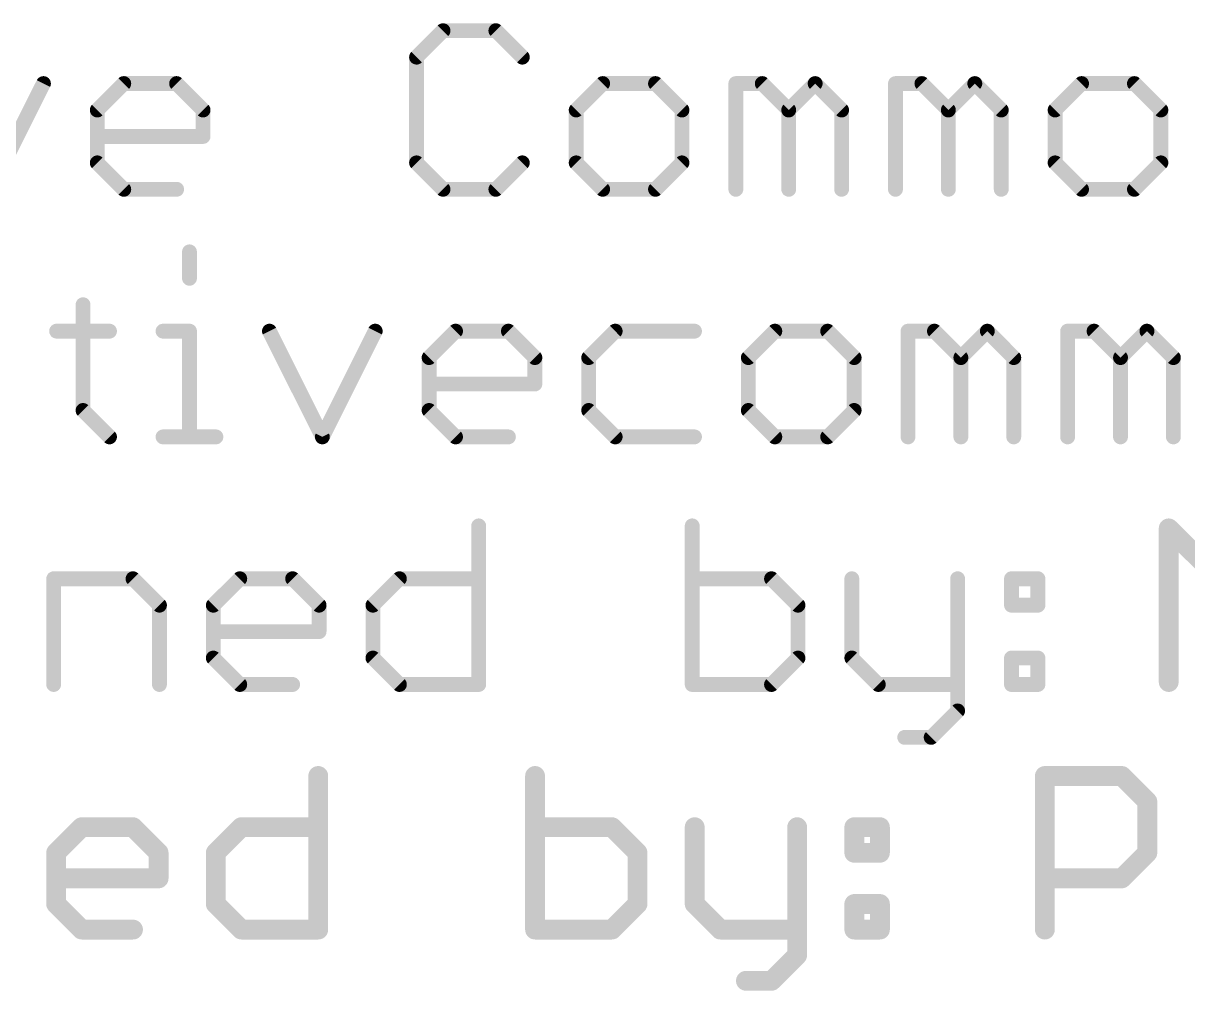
# Model space of a CAD drawing. Extents: x -1 to 129, y -23 to 41.
# Drawn here: x 42.96 to 54.91, y -23.39 to -13.46 of the extents above; entities that cross this region are included whole.
import ezdxf

# ---------------------------------------------------------------- set-up
doc = ezdxf.new("R2010")
doc.units = 0
doc.layers.add('51', color=53, linetype='CONTINUOUS')

msp = doc.modelspace()

# ---------------------------------------------------------------- linework, layer by layer
at = {"layer": '51'}
for points, const_width in [([(47.2691, -13.5368), (46.998, -13.808)], 0.1524), ([(47.8115, -13.5368), (47.2691, -13.5368)], 0.1524), ([(48.0826, -13.808), (47.8115, -13.5368)], 0.1524), ([(46.998, -13.808), (46.998, -14.8926)], 0.1524), ([(42.6288, -15.1638), (43.1712, -14.0791)], 0.1524), ([(43.7237, -14.3503), (43.9948, -14.0791)], 0.1524), ([(43.9948, -14.0791), (44.5372, -14.0791)], 0.1524), ([(44.5372, -14.0791), (44.8083, -14.3503)], 0.1524), ([(48.9063, -14.0791), (48.6351, -14.3503)], 0.1524), ([(49.4486, -14.0791), (48.9063, -14.0791)], 0.1524), ([(49.7198, -14.3503), (49.4486, -14.0791)], 0.1524), ([(50.2723, -15.1638), (50.2723, -14.0791)], 0.1524), ([(50.2723, -14.0791), (50.5435, -14.0791)], 0.1524), ([(50.5435, -14.0791), (50.8146, -14.3503)], 0.1524), ([(50.8146, -14.3503), (51.0858, -14.0791)], 0.1524), ([(51.0858, -14.0791), (51.357, -14.3503)], 0.1524), ([(51.9094, -15.1638), (51.9094, -14.0791)], 0.1524), ([(51.9094, -14.0791), (52.1806, -14.0791)], 0.1524), ([(52.1806, -14.0791), (52.4518, -14.3503)], 0.1524), ([(52.4518, -14.3503), (52.7229, -14.0791)], 0.1524), ([(52.7229, -14.0791), (52.9941, -14.3503)], 0.1524), ([(53.8178, -14.0791), (53.5466, -14.3503)], 0.1524), ([(54.3601, -14.0791), (53.8178, -14.0791)], 0.1524), ([(54.6313, -14.3503), (54.3601, -14.0791)], 0.1524), ([(43.7237, -14.8926), (43.7237, -14.3503)], 0.1524), ([(44.8083, -14.3503), (44.8083, -14.6215)], 0.1524), ([(48.6351, -14.3503), (48.6351, -14.8926)], 0.1524), ([(49.7198, -14.8926), (49.7198, -14.3503)], 0.1524), ([(50.8146, -14.3503), (50.8146, -15.1638)], 0.1524), ([(51.357, -14.3503), (51.357, -15.1638)], 0.1524), ([(52.4518, -14.3503), (52.4518, -15.1638)], 0.1524), ([(52.9941, -14.3503), (52.9941, -15.1638)], 0.1524), ([(53.5466, -14.3503), (53.5466, -14.8926)], 0.1524), ([(54.6313, -14.8926), (54.6313, -14.3503)], 0.1524), ([(44.8083, -14.6215), (43.7237, -14.6215)], 0.1524), ([(43.9948, -15.1638), (43.7237, -14.8926)], 0.1524), ([(46.998, -14.8926), (47.2691, -15.1638)], 0.1524), ([(47.8115, -15.1638), (48.0826, -14.8926)], 0.1524), ([(48.6351, -14.8926), (48.9063, -15.1638)], 0.1524), ([(49.4486, -15.1638), (49.7198, -14.8926)], 0.1524), ([(53.5466, -14.8926), (53.8178, -15.1638)], 0.1524), ([(54.3601, -15.1638), (54.6313, -14.8926)], 0.1524), ([(44.5372, -15.1638), (43.9948, -15.1638)], 0.1524), ([(47.2691, -15.1638), (47.8115, -15.1638)], 0.1524), ([(48.9063, -15.1638), (49.4486, -15.1638)], 0.1524), ([(53.8178, -15.1638), (54.3601, -15.1638)], 0.1524), ([(44.669, -15.8056), (44.669, -16.0768)], 0.1524), ([(43.5775, -16.348), (43.5775, -17.4326)], 0.1524), ([(43.3064, -16.6191), (43.8487, -16.6191)], 0.1524), ([(44.3978, -16.6191), (44.669, -16.6191)], 0.1524), ([(44.669, -16.6191), (44.669, -17.7038)], 0.1524), ([(45.4892, -16.6191), (46.0316, -17.7038)], 0.1524), ([(46.0316, -17.7038), (46.5739, -16.6191)], 0.1524), ([(47.1264, -16.8903), (47.3976, -16.6191)], 0.1524), ([(47.3976, -16.6191), (47.9399, -16.6191)], 0.1524), ([(47.9399, -16.6191), (48.211, -16.8903)], 0.1524), ([(49.0347, -16.6191), (48.7635, -16.8903)], 0.1524), ([(49.8482, -16.6191), (49.0347, -16.6191)], 0.1524), ([(50.6719, -16.6191), (50.4007, -16.8903)], 0.1524), ([(51.2142, -16.6191), (50.6719, -16.6191)], 0.1524), ([(51.4854, -16.8903), (51.2142, -16.6191)], 0.1524), ([(52.0379, -17.7038), (52.0379, -16.6191)], 0.1524), ([(52.0379, -16.6191), (52.309, -16.6191)], 0.1524), ([(52.309, -16.6191), (52.5802, -16.8903)], 0.1524), ([(52.5802, -16.8903), (52.8514, -16.6191)], 0.1524), ([(52.8514, -16.6191), (53.1225, -16.8903)], 0.1524), ([(53.675, -17.7038), (53.675, -16.6191)], 0.1524), ([(53.675, -16.6191), (53.9462, -16.6191)], 0.1524), ([(53.9462, -16.6191), (54.2173, -16.8903)], 0.1524), ([(54.2173, -16.8903), (54.4885, -16.6191)], 0.1524), ([(54.4885, -16.6191), (54.7597, -16.8903)], 0.1524), ([(47.1264, -17.4326), (47.1264, -16.8903)], 0.1524), ([(48.211, -16.8903), (48.211, -17.1615)], 0.1524), ([(48.7635, -16.8903), (48.7635, -17.4326)], 0.1524), ([(50.4007, -16.8903), (50.4007, -17.4326)], 0.1524), ([(51.4854, -17.4326), (51.4854, -16.8903)], 0.1524), ([(52.5802, -16.8903), (52.5802, -17.7038)], 0.1524), ([(53.1225, -16.8903), (53.1225, -17.7038)], 0.1524), ([(54.2173, -16.8903), (54.2173, -17.7038)], 0.1524), ([(54.7597, -16.8903), (54.7597, -17.7038)], 0.1524), ([(48.211, -17.1615), (47.1264, -17.1615)], 0.1524), ([(43.5775, -17.4326), (43.8487, -17.7038)], 0.1524), ([(47.3976, -17.7038), (47.1264, -17.4326)], 0.1524), ([(48.7635, -17.4326), (49.0347, -17.7038)], 0.1524), ([(50.4007, -17.4326), (50.6719, -17.7038)], 0.1524), ([(51.2142, -17.7038), (51.4854, -17.4326)], 0.1524), ([(44.3978, -17.7038), (44.9401, -17.7038)], 0.1524), ([(47.9399, -17.7038), (47.3976, -17.7038)], 0.1524), ([(49.0347, -17.7038), (49.8482, -17.7038)], 0.1524), ([(50.6719, -17.7038), (51.2142, -17.7038)], 0.1524), ([(47.6352, -18.6168), (47.6352, -20.2438)], 0.1524), ([(49.8249, -18.6168), (49.8249, -20.2438)], 0.1524), ([(54.7116, -20.2184), (54.7116, -18.6423)], 0.2032), ([(54.7116, -18.6423), (55.237, -19.1676)], 0.2032), ([(43.2763, -20.2438), (43.2763, -19.1591)], 0.1524), ([(43.2763, -19.1591), (44.0898, -19.1591)], 0.1524), ([(44.0898, -19.1591), (44.3609, -19.4303)], 0.1524), ([(44.9134, -19.4303), (45.1846, -19.1591)], 0.1524), ([(45.1846, -19.1591), (45.7269, -19.1591)], 0.1524), ([(45.7269, -19.1591), (45.9981, -19.4303)], 0.1524), ([(46.5506, -19.4303), (46.8217, -19.1591)], 0.1524), ([(46.8217, -19.1591), (47.6352, -19.1591)], 0.1524), ([(50.6384, -19.1591), (49.8249, -19.1591)], 0.1524), ([(50.9095, -19.4303), (50.6384, -19.1591)], 0.1524), ([(51.462, -19.1591), (51.462, -19.9726)], 0.1524), ([(52.5467, -19.1591), (52.5467, -20.515)], 0.1524), ([(53.0992, -19.1591), (53.3704, -19.1591)], 0.1524), ([(53.0992, -19.4303), (53.0992, -19.1591)], 0.1524), ([(53.3704, -19.1591), (53.3704, -19.4303)], 0.1524), ([(44.3609, -19.4303), (44.3609, -20.2438)], 0.1524), ([(44.9134, -19.9726), (44.9134, -19.4303)], 0.1524), ([(45.9981, -19.4303), (45.9981, -19.7015)], 0.1524), ([(46.5506, -19.9726), (46.5506, -19.4303)], 0.1524), ([(50.9095, -19.9726), (50.9095, -19.4303)], 0.1524), ([(53.3704, -19.4303), (53.0992, -19.4303)], 0.1524), ([(45.9981, -19.7015), (44.9134, -19.7015)], 0.1524), ([(45.1846, -20.2438), (44.9134, -19.9726)], 0.1524), ([(46.8217, -20.2438), (46.5506, -19.9726)], 0.1524), ([(50.6384, -20.2438), (50.9095, -19.9726)], 0.1524), ([(51.462, -19.9726), (51.7332, -20.2438)], 0.1524), ([(53.0992, -19.9726), (53.3704, -19.9726)], 0.1524), ([(53.0992, -20.2438), (53.0992, -19.9726)], 0.1524), ([(53.3704, -19.9726), (53.3704, -20.2438)], 0.1524), ([(45.7269, -20.2438), (45.1846, -20.2438)], 0.1524), ([(47.6352, -20.2438), (46.8217, -20.2438)], 0.1524), ([(49.8249, -20.2438), (50.6384, -20.2438)], 0.1524), ([(51.7332, -20.2438), (52.5467, -20.2438)], 0.1524), ([(53.3704, -20.2438), (53.0992, -20.2438)], 0.1524), ([(52.5467, -20.515), (52.2755, -20.7861)], 0.1524), ([(52.2755, -20.7861), (52.0044, -20.7861)], 0.1524), ([(45.9896, -21.1823), (45.9896, -22.7584)], 0.2032), ([(48.2131, -21.1823), (48.2131, -22.7584)], 0.2032), ([(53.4416, -22.7584), (53.4416, -21.1823)], 0.2032), ([(53.4416, -21.1823), (54.2297, -21.1823)], 0.2032), ([(54.2297, -21.1823), (54.4924, -21.4449)], 0.2032), ([(54.4924, -21.4449), (54.4924, -21.9703)], 0.2032), ([(43.3017, -21.9703), (43.5644, -21.7076)], 0.2032), ([(43.5644, -21.7076), (44.0897, -21.7076)], 0.2032), ([(44.0897, -21.7076), (44.3524, -21.9703)], 0.2032), ([(44.9388, -21.9703), (45.2015, -21.7076)], 0.2032), ([(45.2015, -21.7076), (45.9896, -21.7076)], 0.2032), ([(49.0012, -21.7076), (48.2131, -21.7076)], 0.2032), ([(49.2639, -21.9703), (49.0012, -21.7076)], 0.2032), ([(49.8503, -21.7076), (49.8503, -22.4957)], 0.2032), ([(50.9011, -21.7076), (50.9011, -23.0211)], 0.2032), ([(51.4874, -21.7076), (51.7501, -21.7076)], 0.2032), ([(51.4874, -21.9703), (51.4874, -21.7076)], 0.2032), ([(51.7501, -21.7076), (51.7501, -21.9703)], 0.2032), ([(43.3017, -22.4957), (43.3017, -21.9703)], 0.2032), ([(44.3524, -21.9703), (44.3524, -22.233)], 0.2032), ([(44.9388, -22.4957), (44.9388, -21.9703)], 0.2032), ([(49.2639, -22.4957), (49.2639, -21.9703)], 0.2032), ([(51.7501, -21.9703), (51.4874, -21.9703)], 0.2032), ([(54.4924, -21.9703), (54.2297, -22.233)], 0.2032), ([(44.3524, -22.233), (43.3017, -22.233)], 0.2032), ([(54.2297, -22.233), (53.4416, -22.233)], 0.2032), ([(43.5644, -22.7584), (43.3017, -22.4957)], 0.2032), ([(45.2015, -22.7584), (44.9388, -22.4957)], 0.2032), ([(49.0012, -22.7584), (49.2639, -22.4957)], 0.2032), ([(49.8503, -22.4957), (50.113, -22.7584)], 0.2032), ([(51.4874, -22.4957), (51.7501, -22.4957)], 0.2032), ([(51.4874, -22.7584), (51.4874, -22.4957)], 0.2032), ([(51.7501, -22.4957), (51.7501, -22.7584)], 0.2032), ([(44.0897, -22.7584), (43.5644, -22.7584)], 0.2032), ([(45.9896, -22.7584), (45.2015, -22.7584)], 0.2032), ([(48.2131, -22.7584), (49.0012, -22.7584)], 0.2032), ([(50.113, -22.7584), (50.9011, -22.7584)], 0.2032), ([(51.7501, -22.7584), (51.4874, -22.7584)], 0.2032), ([(50.9011, -23.0211), (50.6384, -23.2838)], 0.2032), ([(50.6384, -23.2838), (50.3757, -23.2838)], 0.2032)]:
    msp.add_lwpolyline(points, dxfattribs=dict(at, const_width=const_width))
for points, const_width in [([(47.2691, -13.4987, 1), (47.2691, -13.5749)], 0.0762), ([(47.2961, -13.5638, 1), (47.2422, -13.5099)], 0.0762), ([(47.8384, -13.5099, 1), (47.7845, -13.5638)], 0.0762), ([(47.8115, -13.5749, 1), (47.8115, -13.4987)], 0.0762), ([(47.0361, -13.808, 1), (46.9599, -13.808)], 0.0762), ([(46.971, -13.781, 1), (47.0249, -13.8349)], 0.0762), ([(48.0557, -13.8349, 1), (48.1096, -13.781)], 0.0762), ([(43.2052, -14.0962, 1), (43.1371, -14.0621)], 0.0762), ([(43.9948, -14.041, 1), (43.9948, -14.1172)], 0.0762), ([(44.0218, -14.1061, 1), (43.9679, -14.0522)], 0.0762), ([(44.5641, -14.0522, 1), (44.5102, -14.1061)], 0.0762), ([(44.5372, -14.1172, 1), (44.5372, -14.041)], 0.0762), ([(48.9063, -14.041, 1), (48.9063, -14.1172)], 0.0762), ([(48.9332, -14.1061, 1), (48.8794, -14.0522)], 0.0762), ([(49.4756, -14.0522, 1), (49.4217, -14.1061)], 0.0762), ([(49.4486, -14.1172, 1), (49.4486, -14.041)], 0.0762), ([(50.3104, -14.0791, 1), (50.2342, -14.0791)], 0.0762), ([(50.2723, -14.041, 1), (50.2723, -14.1172)], 0.0762), ([(50.5704, -14.0522, 1), (50.5165, -14.1061)], 0.0762), ([(50.5435, -14.1172, 1), (50.5435, -14.041)], 0.0762), ([(51.1127, -14.0522, 1), (51.0588, -14.1061)], 0.0762), ([(51.1127, -14.1061, 1), (51.0588, -14.0522)], 0.0762), ([(51.9475, -14.0791, 1), (51.8713, -14.0791)], 0.0762), ([(51.9094, -14.041, 1), (51.9094, -14.1172)], 0.0762), ([(52.2076, -14.0522, 1), (52.1537, -14.1061)], 0.0762), ([(52.1806, -14.1172, 1), (52.1806, -14.041)], 0.0762), ([(52.7499, -14.0522, 1), (52.696, -14.1061)], 0.0762), ([(52.7499, -14.1061, 1), (52.696, -14.0522)], 0.0762), ([(53.8178, -14.041, 1), (53.8178, -14.1172)], 0.0762), ([(53.8447, -14.1061, 1), (53.7908, -14.0522)], 0.0762), ([(54.387, -14.0522, 1), (54.3332, -14.1061)], 0.0762), ([(54.3601, -14.1172, 1), (54.3601, -14.041)], 0.0762), ([(43.7618, -14.3503, 1), (43.6856, -14.3503)], 0.0762), ([(43.6967, -14.3234, 1), (43.7506, -14.3772)], 0.0762), ([(44.8464, -14.3503, 1), (44.7702, -14.3503)], 0.0762), ([(44.7814, -14.3772, 1), (44.8353, -14.3234)], 0.0762), ([(48.6732, -14.3503, 1), (48.597, -14.3503)], 0.0762), ([(48.6082, -14.3234, 1), (48.6621, -14.3772)], 0.0762), ([(49.7579, -14.3503, 1), (49.6817, -14.3503)], 0.0762), ([(49.6929, -14.3772, 1), (49.7467, -14.3234)], 0.0762), ([(50.8527, -14.3503, 1), (50.7765, -14.3503)], 0.0762), ([(50.7877, -14.3234, 1), (50.8416, -14.3772)], 0.0762), ([(50.7877, -14.3772, 1), (50.8416, -14.3234)], 0.0762), ([(51.3951, -14.3503, 1), (51.3189, -14.3503)], 0.0762), ([(51.33, -14.3772, 1), (51.3839, -14.3234)], 0.0762), ([(52.4899, -14.3503, 1), (52.4137, -14.3503)], 0.0762), ([(52.4248, -14.3234, 1), (52.4787, -14.3772)], 0.0762), ([(52.4248, -14.3772, 1), (52.4787, -14.3234)], 0.0762), ([(53.0322, -14.3503, 1), (52.956, -14.3503)], 0.0762), ([(52.9672, -14.3772, 1), (53.0211, -14.3234)], 0.0762), ([(53.5847, -14.3503, 1), (53.5085, -14.3503)], 0.0762), ([(53.5197, -14.3234, 1), (53.5735, -14.3772)], 0.0762), ([(54.6694, -14.3503, 1), (54.5932, -14.3503)], 0.0762), ([(54.6043, -14.3772, 1), (54.6582, -14.3234)], 0.0762), ([(43.7237, -14.5834, 1), (43.7237, -14.6596)], 0.0762), ([(44.8083, -14.6596, 1), (44.8083, -14.5834)], 0.0762), ([(44.7702, -14.6215, 1), (44.8464, -14.6215)], 0.0762), ([(43.7506, -14.8657, 1), (43.6967, -14.9196)], 0.0762), ([(43.6856, -14.8926, 1), (43.7618, -14.8926)], 0.0762), ([(47.0249, -14.8657, 1), (46.971, -14.9196)], 0.0762), ([(46.9599, -14.8926, 1), (47.0361, -14.8926)], 0.0762), ([(48.1096, -14.9196, 1), (48.0557, -14.8657)], 0.0762), ([(48.6621, -14.8657, 1), (48.6082, -14.9196)], 0.0762), ([(48.597, -14.8926, 1), (48.6732, -14.8926)], 0.0762), ([(49.6817, -14.8926, 1), (49.7579, -14.8926)], 0.0762), ([(49.7467, -14.9196, 1), (49.6929, -14.8657)], 0.0762), ([(53.5735, -14.8657, 1), (53.5197, -14.9196)], 0.0762), ([(53.5085, -14.8926, 1), (53.5847, -14.8926)], 0.0762), ([(54.5932, -14.8926, 1), (54.6694, -14.8926)], 0.0762), ([(54.6582, -14.9196, 1), (54.6043, -14.8657)], 0.0762), ([(43.9948, -15.1257, 1), (43.9948, -15.2019)], 0.0762), ([(43.9679, -15.1907, 1), (44.0218, -15.1369)], 0.0762), ([(44.5372, -15.2019, 1), (44.5372, -15.1257)], 0.0762), ([(47.2691, -15.1257, 1), (47.2691, -15.2019)], 0.0762), ([(47.2422, -15.1907, 1), (47.2961, -15.1369)], 0.0762), ([(47.7845, -15.1369, 1), (47.8384, -15.1907)], 0.0762), ([(47.8115, -15.2019, 1), (47.8115, -15.1257)], 0.0762), ([(48.9063, -15.1257, 1), (48.9063, -15.2019)], 0.0762), ([(48.8794, -15.1907, 1), (48.9332, -15.1369)], 0.0762), ([(49.4217, -15.1369, 1), (49.4756, -15.1907)], 0.0762), ([(49.4486, -15.2019, 1), (49.4486, -15.1257)], 0.0762), ([(50.2342, -15.1638, 1), (50.3104, -15.1638)], 0.0762), ([(50.7765, -15.1638, 1), (50.8527, -15.1638)], 0.0762), ([(51.3189, -15.1638, 1), (51.3951, -15.1638)], 0.0762), ([(51.8713, -15.1638, 1), (51.9475, -15.1638)], 0.0762), ([(52.4137, -15.1638, 1), (52.4899, -15.1638)], 0.0762), ([(52.956, -15.1638, 1), (53.0322, -15.1638)], 0.0762), ([(53.8178, -15.1257, 1), (53.8178, -15.2019)], 0.0762), ([(53.7908, -15.1907, 1), (53.8447, -15.1369)], 0.0762), ([(54.3332, -15.1369, 1), (54.387, -15.1907)], 0.0762), ([(54.3601, -15.2019, 1), (54.3601, -15.1257)], 0.0762), ([(44.7071, -15.8056, 1), (44.6309, -15.8056)], 0.0762), ([(44.6309, -16.0768, 1), (44.7071, -16.0768)], 0.0762), ([(43.6156, -16.348, 1), (43.5394, -16.348)], 0.0762), ([(43.3064, -16.581, 1), (43.3064, -16.6572)], 0.0762), ([(43.8487, -16.6572, 1), (43.8487, -16.581)], 0.0762), ([(44.3978, -16.581, 1), (44.3978, -16.6572)], 0.0762), ([(44.7071, -16.6191, 1), (44.6309, -16.6191)], 0.0762), ([(44.669, -16.6572, 1), (44.669, -16.581)], 0.0762), ([(45.5233, -16.6021, 1), (45.4552, -16.6362)], 0.0762), ([(46.608, -16.6362, 1), (46.5398, -16.6021)], 0.0762), ([(47.3976, -16.581, 1), (47.3976, -16.6572)], 0.0762), ([(47.4245, -16.6461, 1), (47.3706, -16.5922)], 0.0762), ([(47.9668, -16.5922, 1), (47.9129, -16.6461)], 0.0762), ([(47.9399, -16.6572, 1), (47.9399, -16.581)], 0.0762), ([(49.0347, -16.581, 1), (49.0347, -16.6572)], 0.0762), ([(49.0616, -16.6461, 1), (49.0078, -16.5922)], 0.0762), ([(49.8482, -16.6572, 1), (49.8482, -16.581)], 0.0762), ([(50.6719, -16.581, 1), (50.6719, -16.6572)], 0.0762), ([(50.6988, -16.6461, 1), (50.6449, -16.5922)], 0.0762), ([(51.2411, -16.5922, 1), (51.1873, -16.6461)], 0.0762), ([(51.2142, -16.6572, 1), (51.2142, -16.581)], 0.0762), ([(52.076, -16.6191, 1), (51.9998, -16.6191)], 0.0762), ([(52.0379, -16.581, 1), (52.0379, -16.6572)], 0.0762), ([(52.336, -16.5922, 1), (52.2821, -16.6461)], 0.0762), ([(52.309, -16.6572, 1), (52.309, -16.581)], 0.0762), ([(52.8783, -16.5922, 1), (52.8244, -16.6461)], 0.0762), ([(52.8783, -16.6461, 1), (52.8244, -16.5922)], 0.0762), ([(53.7131, -16.6191, 1), (53.6369, -16.6191)], 0.0762), ([(53.675, -16.581, 1), (53.675, -16.6572)], 0.0762), ([(53.9731, -16.5922, 1), (53.9192, -16.6461)], 0.0762), ([(53.9462, -16.6572, 1), (53.9462, -16.581)], 0.0762), ([(54.5154, -16.5922, 1), (54.4616, -16.6461)], 0.0762), ([(54.5154, -16.6461, 1), (54.4616, -16.5922)], 0.0762), ([(47.1645, -16.8903, 1), (47.0883, -16.8903)], 0.0762), ([(47.0994, -16.8634, 1), (47.1533, -16.9172)], 0.0762), ([(48.2491, -16.8903, 1), (48.1729, -16.8903)], 0.0762), ([(48.1841, -16.9172, 1), (48.238, -16.8634)], 0.0762), ([(48.8016, -16.8903, 1), (48.7254, -16.8903)], 0.0762), ([(48.7366, -16.8634, 1), (48.7905, -16.9172)], 0.0762), ([(50.4388, -16.8903, 1), (50.3626, -16.8903)], 0.0762), ([(50.3738, -16.8634, 1), (50.4276, -16.9172)], 0.0762), ([(51.5235, -16.8903, 1), (51.4473, -16.8903)], 0.0762), ([(51.4584, -16.9172, 1), (51.5123, -16.8634)], 0.0762), ([(52.6183, -16.8903, 1), (52.5421, -16.8903)], 0.0762), ([(52.5532, -16.8634, 1), (52.6071, -16.9172)], 0.0762), ([(52.5532, -16.9172, 1), (52.6071, -16.8634)], 0.0762), ([(53.1606, -16.8903, 1), (53.0844, -16.8903)], 0.0762), ([(53.0956, -16.9172, 1), (53.1495, -16.8634)], 0.0762), ([(54.2554, -16.8903, 1), (54.1792, -16.8903)], 0.0762), ([(54.1904, -16.8634, 1), (54.2443, -16.9172)], 0.0762), ([(54.1904, -16.9172, 1), (54.2443, -16.8634)], 0.0762), ([(54.7978, -16.8903, 1), (54.7216, -16.8903)], 0.0762), ([(54.7327, -16.9172, 1), (54.7866, -16.8634)], 0.0762), ([(47.1264, -17.1234, 1), (47.1264, -17.1996)], 0.0762), ([(48.1729, -17.1615, 1), (48.2491, -17.1615)], 0.0762), ([(48.211, -17.1996, 1), (48.211, -17.1234)], 0.0762), ([(43.6045, -17.4057, 1), (43.5506, -17.4596)], 0.0762), ([(43.5394, -17.4326, 1), (43.6156, -17.4326)], 0.0762), ([(47.1533, -17.4057, 1), (47.0994, -17.4596)], 0.0762), ([(47.0883, -17.4326, 1), (47.1645, -17.4326)], 0.0762), ([(48.7905, -17.4057, 1), (48.7366, -17.4596)], 0.0762), ([(48.7254, -17.4326, 1), (48.8016, -17.4326)], 0.0762), ([(50.4276, -17.4057, 1), (50.3738, -17.4596)], 0.0762), ([(50.3626, -17.4326, 1), (50.4388, -17.4326)], 0.0762), ([(51.4473, -17.4326, 1), (51.5235, -17.4326)], 0.0762), ([(51.5123, -17.4596, 1), (51.4584, -17.4057)], 0.0762), ([(43.8217, -17.7307, 1), (43.8756, -17.6769)], 0.0762), ([(44.3978, -17.6657, 1), (44.3978, -17.7419)], 0.0762), ([(44.6309, -17.7038, 1), (44.7071, -17.7038)], 0.0762), ([(44.9401, -17.7419, 1), (44.9401, -17.6657)], 0.0762), ([(45.9975, -17.6868, 1), (46.0656, -17.7208)], 0.0762), ([(45.9975, -17.7208, 1), (46.0656, -17.6868)], 0.0762), ([(47.3976, -17.6657, 1), (47.3976, -17.7419)], 0.0762), ([(47.3706, -17.7307, 1), (47.4245, -17.6769)], 0.0762), ([(47.9399, -17.7419, 1), (47.9399, -17.6657)], 0.0762), ([(49.0347, -17.6657, 1), (49.0347, -17.7419)], 0.0762), ([(49.0078, -17.7307, 1), (49.0616, -17.6769)], 0.0762), ([(49.8482, -17.7419, 1), (49.8482, -17.6657)], 0.0762), ([(50.6719, -17.6657, 1), (50.6719, -17.7419)], 0.0762), ([(50.6449, -17.7307, 1), (50.6988, -17.6769)], 0.0762), ([(51.1873, -17.6769, 1), (51.2411, -17.7307)], 0.0762), ([(51.2142, -17.7419, 1), (51.2142, -17.6657)], 0.0762), ([(51.9998, -17.7038, 1), (52.076, -17.7038)], 0.0762), ([(52.5421, -17.7038, 1), (52.6183, -17.7038)], 0.0762), ([(53.0844, -17.7038, 1), (53.1606, -17.7038)], 0.0762), ([(53.6369, -17.7038, 1), (53.7131, -17.7038)], 0.0762), ([(54.1792, -17.7038, 1), (54.2554, -17.7038)], 0.0762), ([(54.7216, -17.7038, 1), (54.7978, -17.7038)], 0.0762), ([(47.6733, -18.6168, 1), (47.5971, -18.6168)], 0.0762), ([(49.863, -18.6168, 1), (49.7868, -18.6168)], 0.0762), ([(54.7475, -18.6063, 1), (54.6757, -18.6782)], 0.1016), ([(54.7624, -18.6423, 1), (54.6608, -18.6423)], 0.1016), ([(43.3144, -19.1591, 1), (43.2382, -19.1591)], 0.0762), ([(43.2763, -19.121, 1), (43.2763, -19.1972)], 0.0762), ([(44.1167, -19.1322, 1), (44.0628, -19.1861)], 0.0762), ([(44.0898, -19.1972, 1), (44.0898, -19.121)], 0.0762), ([(45.1846, -19.121, 1), (45.1846, -19.1972)], 0.0762), ([(45.2115, -19.1861, 1), (45.1576, -19.1322)], 0.0762), ([(45.7539, -19.1322, 1), (45.7, -19.1861)], 0.0762), ([(45.7269, -19.1972, 1), (45.7269, -19.121)], 0.0762), ([(46.8217, -19.121, 1), (46.8217, -19.1972)], 0.0762), ([(46.8487, -19.1861, 1), (46.7948, -19.1322)], 0.0762), ([(47.6352, -19.1972, 1), (47.6352, -19.121)], 0.0762), ([(49.8249, -19.121, 1), (49.8249, -19.1972)], 0.0762), ([(50.6653, -19.1322, 1), (50.6114, -19.1861)], 0.0762), ([(50.6384, -19.1972, 1), (50.6384, -19.121)], 0.0762), ([(51.5001, -19.1591, 1), (51.4239, -19.1591)], 0.0762), ([(52.5848, -19.1591, 1), (52.5086, -19.1591)], 0.0762), ([(53.0992, -19.121, 1), (53.0992, -19.1972)], 0.0762), ([(53.1373, -19.1591, 1), (53.0611, -19.1591)], 0.0762), ([(53.4085, -19.1591, 1), (53.3323, -19.1591)], 0.0762), ([(53.3704, -19.1972, 1), (53.3704, -19.121)], 0.0762), ([(44.399, -19.4303, 1), (44.3228, -19.4303)], 0.0762), ([(44.334, -19.4572, 1), (44.3879, -19.4034)], 0.0762), ([(44.9515, -19.4303, 1), (44.8753, -19.4303)], 0.0762), ([(44.8865, -19.4034, 1), (44.9404, -19.4572)], 0.0762), ([(46.0362, -19.4303, 1), (45.96, -19.4303)], 0.0762), ([(45.9711, -19.4572, 1), (46.025, -19.4034)], 0.0762), ([(46.5887, -19.4303, 1), (46.5125, -19.4303)], 0.0762), ([(46.5236, -19.4034, 1), (46.5775, -19.4572)], 0.0762), ([(50.9476, -19.4303, 1), (50.8714, -19.4303)], 0.0762), ([(50.8826, -19.4572, 1), (50.9365, -19.4034)], 0.0762), ([(53.0992, -19.3922, 1), (53.0992, -19.4684)], 0.0762), ([(53.0611, -19.4303, 1), (53.1373, -19.4303)], 0.0762), ([(53.3323, -19.4303, 1), (53.4085, -19.4303)], 0.0762), ([(53.3704, -19.4684, 1), (53.3704, -19.3922)], 0.0762), ([(44.9134, -19.6634, 1), (44.9134, -19.7396)], 0.0762), ([(45.96, -19.7015, 1), (46.0362, -19.7015)], 0.0762), ([(45.9981, -19.7396, 1), (45.9981, -19.6634)], 0.0762), ([(44.9404, -19.9457, 1), (44.8865, -19.9996)], 0.0762), ([(44.8753, -19.9726, 1), (44.9515, -19.9726)], 0.0762), ([(46.5775, -19.9457, 1), (46.5236, -19.9996)], 0.0762), ([(46.5125, -19.9726, 1), (46.5887, -19.9726)], 0.0762), ([(50.8714, -19.9726, 1), (50.9476, -19.9726)], 0.0762), ([(50.9365, -19.9996, 1), (50.8826, -19.9457)], 0.0762), ([(51.489, -19.9457, 1), (51.4351, -19.9996)], 0.0762), ([(51.4239, -19.9726, 1), (51.5001, -19.9726)], 0.0762), ([(53.0992, -19.9345, 1), (53.0992, -20.0107)], 0.0762), ([(53.1373, -19.9726, 1), (53.0611, -19.9726)], 0.0762), ([(53.4085, -19.9726, 1), (53.3323, -19.9726)], 0.0762), ([(53.3704, -20.0107, 1), (53.3704, -19.9345)], 0.0762), ([(45.1846, -20.2057, 1), (45.1846, -20.2819)], 0.0762), ([(45.1576, -20.2707, 1), (45.2115, -20.2169)], 0.0762), ([(45.7269, -20.2819, 1), (45.7269, -20.2057)], 0.0762), ([(46.8217, -20.2057, 1), (46.8217, -20.2819)], 0.0762), ([(46.7948, -20.2707, 1), (46.8487, -20.2169)], 0.0762), ([(47.6352, -20.2819, 1), (47.6352, -20.2057)], 0.0762), ([(49.8249, -20.2057, 1), (49.8249, -20.2819)], 0.0762), ([(50.6114, -20.2169, 1), (50.6653, -20.2707)], 0.0762), ([(50.6384, -20.2819, 1), (50.6384, -20.2057)], 0.0762), ([(51.7332, -20.2057, 1), (51.7332, -20.2819)], 0.0762), ([(51.7063, -20.2707, 1), (51.7601, -20.2169)], 0.0762), ([(52.5467, -20.2819, 1), (52.5467, -20.2057)], 0.0762), ([(53.0992, -20.2057, 1), (53.0992, -20.2819)], 0.0762), ([(53.3704, -20.2819, 1), (53.3704, -20.2057)], 0.0762), ([(54.6608, -20.2184, 1), (54.7624, -20.2184)], 0.1016), ([(43.2382, -20.2438, 1), (43.3144, -20.2438)], 0.0762), ([(44.3228, -20.2438, 1), (44.399, -20.2438)], 0.0762), ([(47.5971, -20.2438, 1), (47.6733, -20.2438)], 0.0762), ([(49.7868, -20.2438, 1), (49.863, -20.2438)], 0.0762), ([(53.0611, -20.2438, 1), (53.1373, -20.2438)], 0.0762), ([(53.3323, -20.2438, 1), (53.4085, -20.2438)], 0.0762), ([(52.5086, -20.515, 1), (52.5848, -20.515)], 0.0762), ([(52.5736, -20.5419, 1), (52.5198, -20.488)], 0.0762), ([(52.0044, -20.748, 1), (52.0044, -20.8242)], 0.0762), ([(52.2486, -20.7592, 1), (52.3025, -20.8131)], 0.0762), ([(52.2755, -20.8242, 1), (52.2755, -20.748)], 0.0762), ([(46.0404, -21.1823, 1), (45.9388, -21.1823)], 0.1016), ([(48.2639, -21.1823, 1), (48.1623, -21.1823)], 0.1016), ([(53.4924, -21.1823, 1), (53.3908, -21.1823)], 0.1016), ([(53.4416, -21.1315, 1), (53.4416, -21.2331)], 0.1016), ([(54.2656, -21.1463, 1), (54.1938, -21.2182)], 0.1016), ([(54.2297, -21.2331, 1), (54.2297, -21.1315)], 0.1016), ([(54.5432, -21.4449, 1), (54.4416, -21.4449)], 0.1016), ([(54.4564, -21.4809, 1), (54.5283, -21.409)], 0.1016), ([(43.5644, -21.6568, 1), (43.5644, -21.7584)], 0.1016), ([(43.6003, -21.7436, 1), (43.5284, -21.6717)], 0.1016), ([(44.1257, -21.6717, 1), (44.0538, -21.7436)], 0.1016), ([(44.0897, -21.7584, 1), (44.0897, -21.6568)], 0.1016), ([(45.2015, -21.6568, 1), (45.2015, -21.7584)], 0.1016), ([(45.2374, -21.7436, 1), (45.1656, -21.6717)], 0.1016), ([(45.9896, -21.7584, 1), (45.9896, -21.6568)], 0.1016), ([(48.2131, -21.6568, 1), (48.2131, -21.7584)], 0.1016), ([(49.0371, -21.6717, 1), (48.9653, -21.7436)], 0.1016), ([(49.0012, -21.7584, 1), (49.0012, -21.6568)], 0.1016), ([(49.9011, -21.7076, 1), (49.7995, -21.7076)], 0.1016), ([(50.9519, -21.7076, 1), (50.8503, -21.7076)], 0.1016), ([(51.4874, -21.6568, 1), (51.4874, -21.7584)], 0.1016), ([(51.5382, -21.7076, 1), (51.4366, -21.7076)], 0.1016), ([(51.8009, -21.7076, 1), (51.6993, -21.7076)], 0.1016), ([(51.7501, -21.7584, 1), (51.7501, -21.6568)], 0.1016), ([(43.2657, -21.9344, 1), (43.3376, -22.0062)], 0.1016), ([(43.3525, -21.9703, 1), (43.2509, -21.9703)], 0.1016), ([(44.4032, -21.9703, 1), (44.3016, -21.9703)], 0.1016), ([(44.3165, -22.0062, 1), (44.3883, -21.9344)], 0.1016), ([(44.9896, -21.9703, 1), (44.888, -21.9703)], 0.1016), ([(44.9029, -21.9344, 1), (44.9747, -22.0062)], 0.1016), ([(49.3147, -21.9703, 1), (49.2131, -21.9703)], 0.1016), ([(49.228, -22.0062, 1), (49.2998, -21.9344)], 0.1016), ([(51.4874, -21.9195, 1), (51.4874, -22.0211)], 0.1016), ([(51.4366, -21.9703, 1), (51.5382, -21.9703)], 0.1016), ([(51.6993, -21.9703, 1), (51.8009, -21.9703)], 0.1016), ([(51.7501, -22.0211, 1), (51.7501, -21.9195)], 0.1016), ([(54.4416, -21.9703, 1), (54.5432, -21.9703)], 0.1016), ([(54.5283, -22.0062, 1), (54.4564, -21.9344)], 0.1016), ([(43.3017, -22.1822, 1), (43.3017, -22.2838)], 0.1016), ([(44.3016, -22.233, 1), (44.4032, -22.233)], 0.1016), ([(44.3524, -22.2838, 1), (44.3524, -22.1822)], 0.1016), ([(53.4416, -22.1822, 1), (53.4416, -22.2838)], 0.1016), ([(54.1938, -22.1971, 1), (54.2656, -22.2689)], 0.1016), ([(54.2297, -22.2838, 1), (54.2297, -22.1822)], 0.1016), ([(43.3376, -22.4598, 1), (43.2657, -22.5316)], 0.1016), ([(43.2509, -22.4957, 1), (43.3525, -22.4957)], 0.1016), ([(44.9747, -22.4598, 1), (44.9029, -22.5316)], 0.1016), ([(44.888, -22.4957, 1), (44.9896, -22.4957)], 0.1016), ([(49.2131, -22.4957, 1), (49.3147, -22.4957)], 0.1016), ([(49.2998, -22.5316, 1), (49.228, -22.4598)], 0.1016), ([(49.8862, -22.4598, 1), (49.8144, -22.5316)], 0.1016), ([(49.7995, -22.4957, 1), (49.9011, -22.4957)], 0.1016), ([(51.4874, -22.4449, 1), (51.4874, -22.5465)], 0.1016), ([(51.5382, -22.4957, 1), (51.4366, -22.4957)], 0.1016), ([(51.8009, -22.4957, 1), (51.6993, -22.4957)], 0.1016), ([(51.7501, -22.5465, 1), (51.7501, -22.4449)], 0.1016), ([(43.5644, -22.7076, 1), (43.5644, -22.8092)], 0.1016), ([(43.5284, -22.7943, 1), (43.6003, -22.7225)], 0.1016), ([(44.0897, -22.8092, 1), (44.0897, -22.7076)], 0.1016), ([(45.2015, -22.7076, 1), (45.2015, -22.8092)], 0.1016), ([(45.1656, -22.7943, 1), (45.2374, -22.7225)], 0.1016), ([(45.9896, -22.8092, 1), (45.9896, -22.7076)], 0.1016), ([(48.2131, -22.7076, 1), (48.2131, -22.8092)], 0.1016), ([(48.9653, -22.7225, 1), (49.0371, -22.7943)], 0.1016), ([(49.0012, -22.8092, 1), (49.0012, -22.7076)], 0.1016), ([(50.113, -22.7076, 1), (50.113, -22.8092)], 0.1016), ([(50.0771, -22.7943, 1), (50.1489, -22.7225)], 0.1016), ([(50.9011, -22.8092, 1), (50.9011, -22.7076)], 0.1016), ([(51.4874, -22.7076, 1), (51.4874, -22.8092)], 0.1016), ([(51.7501, -22.8092, 1), (51.7501, -22.7076)], 0.1016), ([(45.9388, -22.7584, 1), (46.0404, -22.7584)], 0.1016), ([(48.1623, -22.7584, 1), (48.2639, -22.7584)], 0.1016), ([(51.4366, -22.7584, 1), (51.5382, -22.7584)], 0.1016), ([(51.6993, -22.7584, 1), (51.8009, -22.7584)], 0.1016), ([(53.3908, -22.7584, 1), (53.4924, -22.7584)], 0.1016), ([(50.937, -23.057, 1), (50.8651, -22.9852)], 0.1016), ([(50.8503, -23.0211, 1), (50.9519, -23.0211)], 0.1016), ([(50.3757, -23.233, 1), (50.3757, -23.3346)], 0.1016), ([(50.6024, -23.2479, 1), (50.6743, -23.3197)], 0.1016), ([(50.6384, -23.3346, 1), (50.6384, -23.233)], 0.1016)]:
    msp.add_lwpolyline(points, format="xyb", dxfattribs=dict(at, const_width=const_width))

doc.saveas('drawing.dxf')
